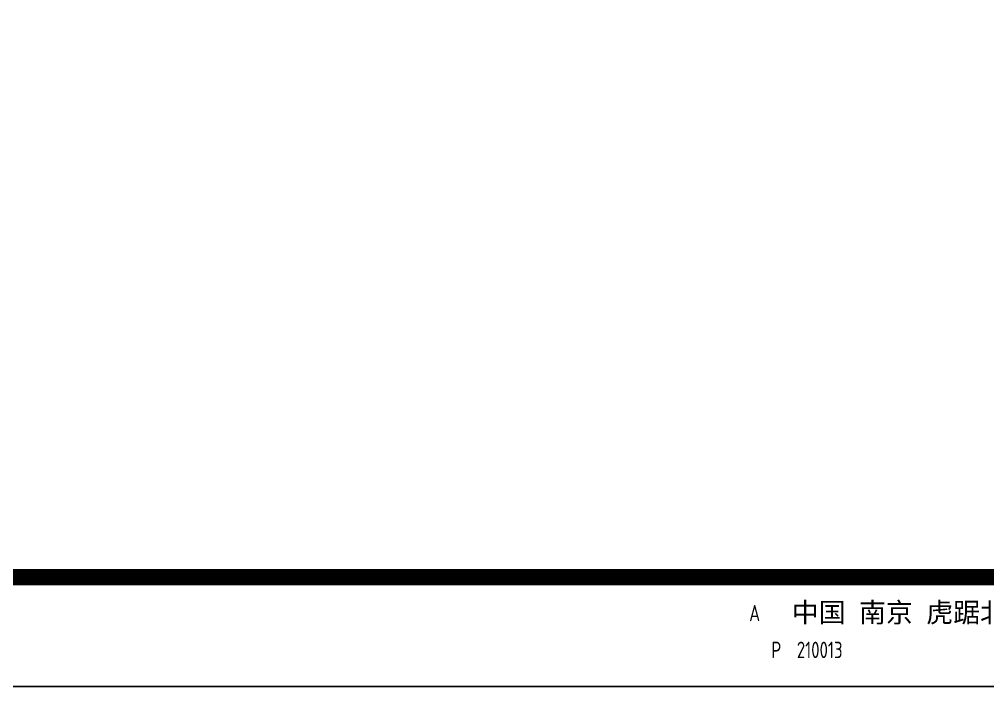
# Model space of a CAD drawing. Extents: x 396092 to 455492, y 17293 to 132793.
# Drawn here: x 437089 to 445926, y 48793 to 54886 of the extents above; entities that cross this region are included whole.
import ezdxf
from ezdxf.enums import TextEntityAlignment as Align

# ---------------------------------------------------------------- set-up
doc = ezdxf.new("R2010")
doc.units = 0
doc.header["$LTSCALE"] = 1000
doc.header["$MEASUREMENT"] = 0
doc.styles.add('图框 图签', font='SimSun.ttf', dxfattribs={"width": 0.7})
doc.styles.add('图框 英文', font='dim.shx', dxfattribs={"width": 0.7})

# ---------------------------------------------------------------- blocks, each defined once
blk = doc.blocks.new('A$Ce900529c')
blk.add_lwpolyline([(955.471, -628.989), (1549.471, -628.989), (1549.471, -1048.989), (955.471, -1048.989)], close=True)
at = {"const_width": 1.5}
blk.add_lwpolyline([(1539.471, -638.989), (980.471, -638.989), (980.471, -1038.989), (1539.471, -1038.989)], close=True, dxfattribs=at)
at = {"style": '图框 英文', "width": 0.87}
for s, p in [('A', (1432.544, -1042.266)), ('P  210013', (1437.315, -1045.631))]:
    blk.add_text(s, height=1.5, dxfattribs=at).set_placement(p, align=Align.MIDDLE)
at = {"style": '图框 图签'}
blk.add_text('中国 南京 虎踞北路21号', height=1.8, dxfattribs=at).set_placement((1449.432, -1042.174), align=Align.MIDDLE)

msp = doc.modelspace()

# ---------------------------------------------------------------- block references
at = {"xscale": 100, "yscale": 100, "zscale": 100}
msp.add_blockref('A$Ce900529c', (300545.2, 153692.1), dxfattribs=at)

doc.saveas('drawing.dxf')
